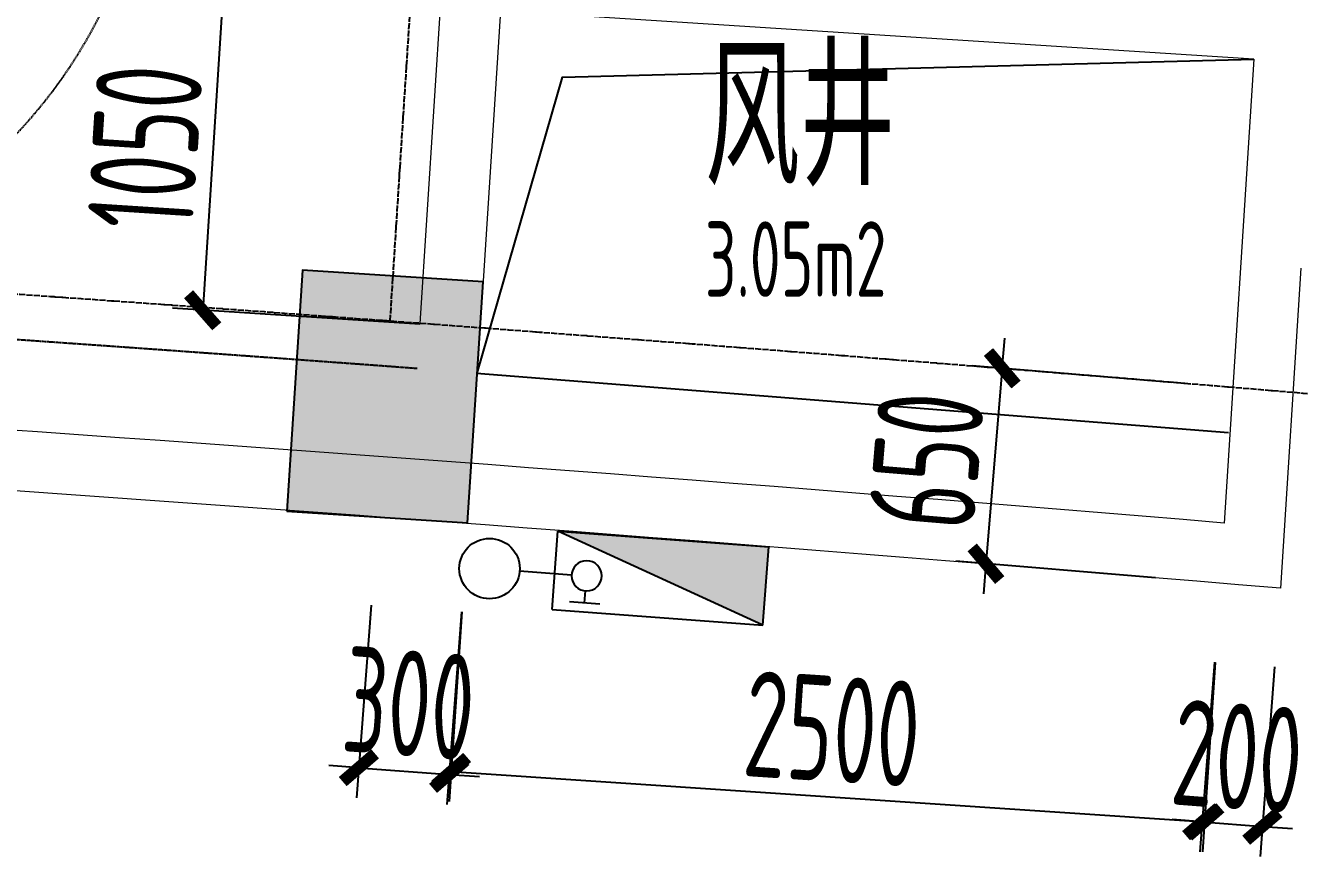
# Model space of a CAD drawing. Header units: millimetres. Extents: x 11677979 to 24947533, y -12764720 to -6308891.
# Drawn here: x 11799726 to 11803946, y -6396010 to -6393219 of the extents above; entities that cross this region are included whole.
import ezdxf
from ezdxf.enums import TextEntityAlignment as Align

# ---------------------------------------------------------------- set-up
doc = ezdxf.new("R2010")
doc.units = ezdxf.units.MM
doc.header["$LTSCALE"] = 10
for name, pattern in [('A2-RG-AXIS$0$CENTER', [2, 1.25, -0.25, 0.25, -0.25]), ('A2-RG-AXIS$0$DOTE', [2.42, 2, -0.2, 0.02, -0.2]), ('A2-RI-F4$0$A2-RG-AXIS$0$CENTER', [2, 1.25, -0.25, 0.25, -0.25]), ('A2-RI-F4$0$A2-RG-AXIS$0$DOTE', [2.42, 2, -0.2, 0.02, -0.2]), ('A2-RI-F4$0$A2-RV-F4$0$HIDDEN', [0.375, 0.25, -0.125]), ('A2-RV-F4$0$HIDDEN', [0.375, 0.25, -0.125])]:
    doc.linetypes.add(name, pattern=pattern)
for name, color, linetype in [('A2-RB-F4$0$$34$A-DIMS-100', 1, 'Continuous'), ('A2-RB-F4$0$A-DIMS-100', 1, 'Continuous'), ('A2-RG-AXIS$0$A-GRID', 1, 'A2-RG-AXIS$0$CENTER'), ('A2-RI-F4$0$0P-FE-FH-P', 41, 'A2-RI-F4$0$YJdef_FE-FH_LINE_F'), ('A2-RI-F4$0$0P-FE-FH-V', 141, 'Continuous'), ('A2-RI-F4$0$0P-FE-HY', 141, 'Continuous'), ('A2-RI-F4$0$A-HOLE', 2, 'Continuous'), ('A2-RI-F4$0$A-SYMB-AREA', 4, 'Continuous'), ('A2-RI-F4$0$A-SYMB-NAME', 4, 'Continuous'), ('A2-RI-F4$0$A-SYMB-VOID', 35, 'Continuous'), ('A2-RI-F4$0$A2-RB-F4$0$$34$A-DIMS-100', 1, 'Continuous'), ('A2-RI-F4$0$A2-RB-F4$0$A-DIMS-100', 1, 'Continuous'), ('A2-RI-F4$0$A2-RG-AXIS$0$A-GRID', 1, 'A2-RI-F4$0$A2-RG-AXIS$0$CENTER'), ('A2-RI-F4$0$A2-RS-F4$0$A-HATH-GRAY', 8, 'Continuous'), ('A2-RI-F4$0$A2-RS-F4$0$A-WALL-CONC', 6, 'Continuous'), ('A2-RI-F4$0$A2-RV-F4$0$A-HATH', 9, 'Continuous'), ('A2-RI-F4$0$A2-RV-F4$0$A-SYMB', 4, 'Continuous'), ('A2-RS-F4$0$A-HATH-GRAY', 8, 'Continuous'), ('A2-RS-F4$0$A-WALL-CONC', 6, 'Continuous'), ('A2-RV-F4$0$A-HATH', 9, 'Continuous'), ('A2-RV-F4$0$A-SYMB', 4, 'Continuous')]:
    doc.layers.add(name, color=color, linetype=linetype)
doc.layers.add('A2-RI-F4$0$A-WALL', color=7, linetype='Continuous', lineweight=5)
doc.styles.add('A2-RB-F4$0$$0$XD2008', font='hzs.shx', dxfattribs={"width": 0.7, "bigfont": 'hztxt.shx'})
doc.styles.add('A2-RB-F4$0$XD2008', font='hzs.shx', dxfattribs={"width": 0.7, "bigfont": 'hztxt.shx'})
doc.styles.add('A2-RI-F4$0$A2-RB-F4$0$$0$XD2008', font='hzs.shx', dxfattribs={"width": 0.7, "bigfont": 'hztxt.shx'})
doc.styles.add('A2-RI-F4$0$A2-RB-F4$0$XD2008', font='hzs.shx', dxfattribs={"width": 0.7, "bigfont": 'hztxt.shx'})
doc.styles.add('A2-RI-F4$0$ECADI', font='hzs.shx', dxfattribs={"width": 0.7, "bigfont": 'hztxt.shx'})
doc.styles.add('A2-RI-F4$0$hz1', font='hzs.shx', dxfattribs={"width": 0.75, "bigfont": 'hztxt.shx'})
doc.linetypes.add('A2-RI-F4$0$YJdef_FE-FH_LINE_F', pattern='A,4,-0.2,["F",A2-RI-F4$0$hz1,S=0.2,R=0,X=-0.1,Y=-0.1],-0.1', length=4.3)
doc.dimstyles.new('A2-RB-F4$0$$0$XD100$0', dxfattribs={"dimscale": 100, "dimtxt": 3.5, "dimasz": 1, "dimexe": 1, "dimexo": 2, "dimgap": 0.5, "dimtad": 1, "dimdec": 0, "dimdsep": 46, "dimtxsty": 'A2-RB-F4$0$$0$XD2008', "dimblk1": 'A2-RB-F4$0$$20$_ArchTick', "dimblk2": 'A2-RB-F4$0$$20$_ArchTick', "dimsah": 1, "dimcen": 2.5, "dimclrt": 4, "dimaunit": 1, "dimadec": 0, "dimazin": 0, "dimtfac": 1, "dimtdec": 0, "dimtix": 1, "dimtmove": 2, "dimatfit": 3, "dimfxl": 0, "dimtolj": 1, "dimtzin": 0, "dimarcsym": 0})
doc.dimstyles.new('A2-RB-F4$0$XD100$0', dxfattribs={"dimscale": 100, "dimtxt": 3.5, "dimasz": 1, "dimexe": 1, "dimexo": 2, "dimgap": 0.5, "dimtad": 1, "dimdec": 0, "dimdsep": 46, "dimtxsty": 'A2-RB-F4$0$XD2008', "dimblk1": 'A2-RB-F4$0$_ArchTick', "dimblk2": 'A2-RB-F4$0$_ArchTick', "dimsah": 1, "dimcen": 2.5, "dimclrt": 4, "dimaunit": 1, "dimadec": 0, "dimazin": 0, "dimtfac": 1, "dimtdec": 0, "dimtix": 1, "dimtmove": 1, "dimatfit": 3, "dimfxl": 0, "dimtolj": 1, "dimtzin": 0, "dimarcsym": 0})
doc.dimstyles.new('A2-RI-F4$0$A2-RB-F4$0$$0$XD100$0', dxfattribs={"dimscale": 100, "dimtxt": 3.5, "dimasz": 1, "dimexe": 1, "dimexo": 2, "dimgap": 0.5, "dimtad": 1, "dimdec": 0, "dimdsep": 46, "dimtxsty": 'A2-RI-F4$0$A2-RB-F4$0$$0$XD2008', "dimblk1": 'A2-RI-F4$0$A2-RB-F4$0$$20$_ArchTick', "dimblk2": 'A2-RI-F4$0$A2-RB-F4$0$$20$_ArchTick', "dimsah": 1, "dimcen": 2.5, "dimclrt": 4, "dimaunit": 1, "dimadec": 0, "dimazin": 0, "dimtfac": 1, "dimtdec": 0, "dimtix": 1, "dimtmove": 2, "dimatfit": 3, "dimfxl": 0, "dimtolj": 1, "dimtzin": 0, "dimarcsym": 0})
doc.dimstyles.new('A2-RI-F4$0$A2-RB-F4$0$XD100$0', dxfattribs={"dimscale": 100, "dimtxt": 3.5, "dimasz": 1, "dimexe": 1, "dimexo": 2, "dimgap": 0.5, "dimtad": 1, "dimdec": 0, "dimdsep": 46, "dimtxsty": 'A2-RI-F4$0$A2-RB-F4$0$XD2008', "dimblk1": 'A2-RI-F4$0$A2-RB-F4$0$_ArchTick', "dimblk2": 'A2-RI-F4$0$A2-RB-F4$0$_ArchTick', "dimsah": 1, "dimcen": 2.5, "dimclrt": 4, "dimaunit": 1, "dimadec": 0, "dimazin": 0, "dimtfac": 1, "dimtdec": 0, "dimtix": 1, "dimtmove": 1, "dimatfit": 3, "dimfxl": 0, "dimtolj": 1, "dimtzin": 0, "dimarcsym": 0})

# ---------------------------------------------------------------- blocks, each defined once
blk = doc.blocks.new('A2-RV-F4')
at = {"layer": 'A2-RV-F4$0$A-HATH', "linetype": 'A2-RV-F4$0$HIDDEN'}
blk.add_arc((11778730.7, -6694178.7), 300650, 85.747744, 87.214753, dxfattribs=at)
at = {"layer": 'A2-RV-F4$0$A-SYMB', "linetype": 'A2-RV-F4$0$HIDDEN'}
blk.add_arc((11798502.8, -6392446.4), 1645.2, 270.8589, 81.7835, dxfattribs=at)
blk = doc.blocks.new('A2-RB-F4$0$$20$_ArchTick')
at = {"color": 0, "linetype": 'ByBlock', "const_width": 0.4}
blk.add_lwpolyline([(-0.5, -0.5), (0.5, 0.5)], dxfattribs=at)
blk = doc.blocks.new('*D267')
at = {"layer": 'A2-RB-F4$0$$34$A-DIMS-100', "color": 0, "lineweight": -2, "transparency": 16777216}
for p, q in [((11801100.3, -6393157.4), (11800281, -6393104.8)), ((11800380.8, -6393111.2), (11800313.2, -6394163)), ((11801032.7, -6394209.2), (11800213.4, -6394156.6))]:
    blk.add_line(p, q, dxfattribs=at)
at = {"layer": 'Defpoints', "color": 0, "transparency": 16777216}
for p in [(11801299.9, -6393170.3), (11800313.2, -6394163), (11801232.3, -6394222.1)]:
    blk.add_point(p, dxfattribs=at)
at = {"layer": 'A2-RB-F4$0$$34$A-DIMS-100', "color": 0, "lineweight": -2, "transparency": 16777216, "xscale": 100, "yscale": 100, "zscale": 100}
for p, rotation in [((11800380.8, -6393111.2), 86.32124926821922), ((11800313.2, -6394163), 266.3212492682192)]:
    blk.add_blockref('A2-RB-F4$0$$20$_ArchTick', p, dxfattribs=dict(at, rotation=rotation))
at = {"layer": 'A2-RB-F4$0$$34$A-DIMS-100', "color": 4, "transparency": 16777216, "insert": (11800122.4, -6393622.6), "char_height": 350, "attachment_point": 5, "rotation": 86.3212, "style": 'A2-RB-F4$0$$0$XD2008'}
blk.add_mtext('\\A1;1050', dxfattribs=at)
blk = doc.blocks.new('A2-RB-F4$0$_ArchTick')
at = {"color": 0, "linetype": 'ByBlock', "const_width": 0.4}
blk.add_lwpolyline([(-0.5, -0.5), (0.5, 0.5)], dxfattribs=at)
blk = doc.blocks.new('*D284')
at = {"layer": 'A2-RB-F4$0$A-DIMS-100', "color": 0, "lineweight": -2, "transparency": 16777216}
for p, q in [((11802961.3, -6394355.3), (11802969.6, -6394255.6)), ((11803523.3, -6394402.1), (11802861.6, -6394347)), ((11802961.3, -6394355.3), (11802907.3, -6395003)), ((11803469.3, -6395049.9), (11802807.6, -6394994.7)), ((11802907.3, -6395003), (11802899, -6395102.7))]:
    blk.add_line(p, q, dxfattribs=at)
at = {"layer": 'Defpoints', "color": 0, "transparency": 16777216}
for p in [(11803722.6, -6394418.7), (11802907.3, -6395003), (11803668.6, -6395066.5)]:
    blk.add_point(p, dxfattribs=at)
at = {"layer": 'A2-RB-F4$0$A-DIMS-100', "color": 0, "lineweight": -2, "transparency": 16777216, "xscale": 100, "yscale": 100, "zscale": 100}
for p, rotation in [((11802961.3, -6394355.3), 265.2340976056566), ((11802907.3, -6395003), 85.23409760565657)]:
    blk.add_blockref('A2-RB-F4$0$_ArchTick', p, dxfattribs=dict(at, rotation=rotation))
at = {"layer": 'A2-RB-F4$0$A-DIMS-100', "color": 4, "transparency": 16777216, "insert": (11802710, -6394660.5), "char_height": 350, "attachment_point": 5, "rotation": 85.2341, "style": 'A2-RB-F4$0$XD2008'}
blk.add_mtext('\\A1;650', dxfattribs=at)
blk = doc.blocks.new('*D285')
at = {"layer": 'A2-RB-F4$0$A-DIMS-100', "color": 0, "lineweight": -2, "transparency": 16777216}
for p, q in [((11801171.4, -6395162.7), (11801129.3, -6395791)), ((11803666.1, -6395329.8), (11803624, -6395958.1)), ((11801136, -6395691.3), (11803630.6, -6395858.4))]:
    blk.add_line(p, q, dxfattribs=at)
at = {"layer": 'Defpoints', "color": 0, "transparency": 16777216}
for p in [(11801184.8, -6394963.1), (11803679.4, -6395130.3), (11803630.6, -6395858.4)]:
    blk.add_point(p, dxfattribs=at)
at = {"layer": 'A2-RB-F4$0$A-DIMS-100', "color": 0, "lineweight": -2, "transparency": 16777216, "xscale": 100, "yscale": 100, "zscale": 100}
for p, rotation in [((11801136, -6395691.3), 176.1675501640713), ((11803630.6, -6395858.4), 356.1675501640713)]:
    blk.add_blockref('A2-RB-F4$0$_ArchTick', p, dxfattribs=dict(at, rotation=rotation))
at = {"layer": 'A2-RB-F4$0$A-DIMS-100', "color": 4, "transparency": 16777216, "insert": (11802398.4, -6395550.3), "char_height": 350, "attachment_point": 5, "rotation": 356.1676, "style": 'A2-RB-F4$0$XD2008'}
blk.add_mtext('\\A1;2500', dxfattribs=at)
blk = doc.blocks.new('*D287')
at = {"layer": 'A2-RB-F4$0$A-DIMS-100', "color": 0, "lineweight": -2, "transparency": 16777216}
for p, q in [((11800870.7, -6395140.3), (11800823.2, -6395778.5)), ((11801169.9, -6395162.6), (11801122.3, -6395800.8)), ((11800830.6, -6395678.8), (11800730.9, -6395671.4)), ((11800830.6, -6395678.8), (11801129.8, -6395701.1)), ((11801129.8, -6395701.1), (11801229.5, -6395708.5))]:
    blk.add_line(p, q, dxfattribs=at)
at = {"layer": 'Defpoints', "color": 0, "transparency": 16777216}
for p in [(11800885.6, -6394940.9), (11801184.8, -6394963.1), (11801129.8, -6395701.1)]:
    blk.add_point(p, dxfattribs=at)
at = {"layer": 'A2-RB-F4$0$A-DIMS-100', "color": 0, "lineweight": -2, "transparency": 16777216, "xscale": 100, "yscale": 100, "zscale": 100}
for p, rotation in [((11800830.6, -6395678.8), 355.7385054733015), ((11801129.8, -6395701.1), 175.7385054733015)]:
    blk.add_blockref('A2-RB-F4$0$_ArchTick', p, dxfattribs=dict(at, rotation=rotation))
at = {"layer": 'A2-RB-F4$0$A-DIMS-100', "color": 4, "transparency": 16777216, "insert": (11800996.9, -6395465.6), "char_height": 350, "attachment_point": 5, "rotation": 355.7385, "style": 'A2-RB-F4$0$XD2008'}
blk.add_mtext('\\A1;300', dxfattribs=at)
blk = doc.blocks.new('*D142')
at = {"layer": 'A2-RB-F4$0$A-DIMS-100', "color": 0, "lineweight": -2, "transparency": 16777216}
for p, q in [((11803664.2, -6395329.7), (11803616.1, -6395957.8)), ((11803863.2, -6395344.9), (11803815.2, -6395973)), ((11803623.7, -6395858.1), (11803524, -6395850.4)), ((11803623.7, -6395858.1), (11803822.8, -6395873.3)), ((11803822.8, -6395873.3), (11803922.5, -6395880.9))]:
    blk.add_line(p, q, dxfattribs=at)
at = {"layer": 'Defpoints', "color": 0, "transparency": 16777216}
for p in [(11803679.4, -6395130.3), (11803878.5, -6395145.5), (11803822.8, -6395873.3)]:
    blk.add_point(p, dxfattribs=at)
at = {"layer": 'A2-RB-F4$0$A-DIMS-100', "color": 0, "lineweight": -2, "transparency": 16777216, "xscale": 100, "yscale": 100, "zscale": 100}
for p, rotation in [((11803623.7, -6395858.1), 355.6238964556294), ((11803822.8, -6395873.3), 175.6238964556294)]:
    blk.add_blockref('A2-RB-F4$0$_ArchTick', p, dxfattribs=dict(at, rotation=rotation))
at = {"layer": 'A2-RB-F4$0$A-DIMS-100', "color": 4, "transparency": 16777216, "insert": (11803740.4, -6395641.3), "char_height": 350, "attachment_point": 5, "rotation": 355.6239, "style": 'A2-RB-F4$0$XD2008'}
blk.add_mtext('\\A1;200', dxfattribs=at)
blk = doc.blocks.new('A2-RG-AXIS')
at = {"layer": 'A2-RG-AXIS$0$A-GRID', "linetype": 'A2-RG-AXIS$0$DOTE'}
blk.add_line((11802922, -6363265.7), (11800933.1, -6394199.2), dxfattribs=at)
for radius in [308700, 304100, 300800]:
    blk.add_arc((11778730.7, -6694178.7), radius, 75.589285, 95.407644, dxfattribs=at)
blk = doc.blocks.new('A2-RI-F4$0$5erhfh')
at = {"layer": 'A2-RI-F4$0$A-SYMB-AREA', "style": 'A2-RI-F4$0$ECADI', "width": 0.7}
blk.add_attdef('340M2', text='', height=2.5, dxfattribs=at).set_placement((0, 1.25), align=Align.MIDDLE_LEFT)
at = {"layer": 'A2-RI-F4$0$A-SYMB-NAME', "style": 'A2-RI-F4$0$ECADI', "width": 0.7}
blk.add_attdef('CHINESENAME', (-12.292, 3.087), '', height=4.5, dxfattribs=at)
blk = doc.blocks.new('A2-RI-F4$0$A2-RB-F4$0$$20$_ArchTick')
at = {"color": 0, "linetype": 'ByBlock', "const_width": 0.4}
blk.add_lwpolyline([(-0.5, -0.5), (0.5, 0.5)], dxfattribs=at)
blk = doc.blocks.new('*D792')
at = {"layer": 'A2-RI-F4$0$A2-RB-F4$0$$34$A-DIMS-100', "color": 0, "lineweight": -2, "transparency": 16777216}
for p, q in [((11801100.3, -6393157.4), (11800281, -6393104.8)), ((11800380.8, -6393111.2), (11800313.2, -6394163)), ((11801032.7, -6394209.2), (11800213.4, -6394156.6))]:
    blk.add_line(p, q, dxfattribs=at)
at = {"layer": 'Defpoints', "color": 0, "transparency": 16777216}
for p in [(11801299.9, -6393170.3), (11800313.2, -6394163), (11801232.3, -6394222.1)]:
    blk.add_point(p, dxfattribs=at)
at = {"layer": 'A2-RI-F4$0$A2-RB-F4$0$$34$A-DIMS-100', "color": 0, "lineweight": -2, "transparency": 16777216, "xscale": 100, "yscale": 100, "zscale": 100}
for p, rotation in [((11800380.8, -6393111.2), 86.32124926821922), ((11800313.2, -6394163), 266.3212492682192)]:
    blk.add_blockref('A2-RI-F4$0$A2-RB-F4$0$$20$_ArchTick', p, dxfattribs=dict(at, rotation=rotation))
at = {"layer": 'A2-RI-F4$0$A2-RB-F4$0$$34$A-DIMS-100', "color": 4, "transparency": 16777216, "insert": (11800122.4, -6393622.6), "char_height": 350, "attachment_point": 5, "rotation": 86.3212, "style": 'A2-RI-F4$0$A2-RB-F4$0$$0$XD2008'}
blk.add_mtext('\\A1;1050', dxfattribs=at)
blk = doc.blocks.new('A2-RI-F4$0$A2-RB-F4$0$_ArchTick')
at = {"color": 0, "linetype": 'ByBlock', "const_width": 0.4}
blk.add_lwpolyline([(-0.5, -0.5), (0.5, 0.5)], dxfattribs=at)
blk = doc.blocks.new('*D809')
at = {"layer": 'A2-RI-F4$0$A2-RB-F4$0$A-DIMS-100', "color": 0, "lineweight": -2, "transparency": 16777216}
for p, q in [((11802961.3, -6394355.3), (11802969.6, -6394255.6)), ((11803523.3, -6394402.1), (11802861.6, -6394347)), ((11802961.3, -6394355.3), (11802907.3, -6395003)), ((11803469.3, -6395049.9), (11802807.6, -6394994.7)), ((11802907.3, -6395003), (11802899, -6395102.7))]:
    blk.add_line(p, q, dxfattribs=at)
at = {"layer": 'Defpoints', "color": 0, "transparency": 16777216}
for p in [(11803722.6, -6394418.7), (11802907.3, -6395003), (11803668.6, -6395066.5)]:
    blk.add_point(p, dxfattribs=at)
at = {"layer": 'A2-RI-F4$0$A2-RB-F4$0$A-DIMS-100', "color": 0, "lineweight": -2, "transparency": 16777216, "xscale": 100, "yscale": 100, "zscale": 100}
for p, rotation in [((11802961.3, -6394355.3), 265.2340976056566), ((11802907.3, -6395003), 85.23409760565657)]:
    blk.add_blockref('A2-RI-F4$0$A2-RB-F4$0$_ArchTick', p, dxfattribs=dict(at, rotation=rotation))
at = {"layer": 'A2-RI-F4$0$A2-RB-F4$0$A-DIMS-100', "color": 4, "transparency": 16777216, "insert": (11802710, -6394660.5), "char_height": 350, "attachment_point": 5, "rotation": 85.2341, "style": 'A2-RI-F4$0$A2-RB-F4$0$XD2008'}
blk.add_mtext('\\A1;650', dxfattribs=at)
blk = doc.blocks.new('*D810')
at = {"layer": 'A2-RI-F4$0$A2-RB-F4$0$A-DIMS-100', "color": 0, "lineweight": -2, "transparency": 16777216}
for p, q in [((11801171.4, -6395162.7), (11801129.3, -6395791)), ((11803666.1, -6395329.8), (11803624, -6395958.1)), ((11801136, -6395691.3), (11803630.6, -6395858.4))]:
    blk.add_line(p, q, dxfattribs=at)
at = {"layer": 'Defpoints', "color": 0, "transparency": 16777216}
for p in [(11801184.8, -6394963.1), (11803679.4, -6395130.3), (11803630.6, -6395858.4)]:
    blk.add_point(p, dxfattribs=at)
at = {"layer": 'A2-RI-F4$0$A2-RB-F4$0$A-DIMS-100', "color": 0, "lineweight": -2, "transparency": 16777216, "xscale": 100, "yscale": 100, "zscale": 100}
for p, rotation in [((11801136, -6395691.3), 176.1675501640713), ((11803630.6, -6395858.4), 356.1675501640713)]:
    blk.add_blockref('A2-RI-F4$0$A2-RB-F4$0$_ArchTick', p, dxfattribs=dict(at, rotation=rotation))
at = {"layer": 'A2-RI-F4$0$A2-RB-F4$0$A-DIMS-100', "color": 4, "transparency": 16777216, "insert": (11802398.4, -6395550.3), "char_height": 350, "attachment_point": 5, "rotation": 356.1676, "style": 'A2-RI-F4$0$A2-RB-F4$0$XD2008'}
blk.add_mtext('\\A1;2500', dxfattribs=at)
blk = doc.blocks.new('*D812')
at = {"layer": 'A2-RI-F4$0$A2-RB-F4$0$A-DIMS-100', "color": 0, "lineweight": -2, "transparency": 16777216}
for p, q in [((11800870.7, -6395140.3), (11800823.2, -6395778.5)), ((11801169.9, -6395162.6), (11801122.3, -6395800.8)), ((11800830.6, -6395678.8), (11800730.9, -6395671.4)), ((11800830.6, -6395678.8), (11801129.8, -6395701.1)), ((11801129.8, -6395701.1), (11801229.5, -6395708.5))]:
    blk.add_line(p, q, dxfattribs=at)
at = {"layer": 'Defpoints', "color": 0, "transparency": 16777216}
for p in [(11800885.6, -6394940.9), (11801184.8, -6394963.1), (11801129.8, -6395701.1)]:
    blk.add_point(p, dxfattribs=at)
at = {"layer": 'A2-RI-F4$0$A2-RB-F4$0$A-DIMS-100', "color": 0, "lineweight": -2, "transparency": 16777216, "xscale": 100, "yscale": 100, "zscale": 100}
for p, rotation in [((11800830.6, -6395678.8), 355.7385054733015), ((11801129.8, -6395701.1), 175.7385054733015)]:
    blk.add_blockref('A2-RI-F4$0$A2-RB-F4$0$_ArchTick', p, dxfattribs=dict(at, rotation=rotation))
at = {"layer": 'A2-RI-F4$0$A2-RB-F4$0$A-DIMS-100', "color": 4, "transparency": 16777216, "insert": (11800996.9, -6395465.6), "char_height": 350, "attachment_point": 5, "rotation": 355.7385, "style": 'A2-RI-F4$0$A2-RB-F4$0$XD2008'}
blk.add_mtext('\\A1;300', dxfattribs=at)
blk = doc.blocks.new('*D667')
at = {"layer": 'A2-RI-F4$0$A2-RB-F4$0$A-DIMS-100', "color": 0, "lineweight": -2, "transparency": 16777216}
for p, q in [((11803664.2, -6395329.7), (11803616.1, -6395957.8)), ((11803863.2, -6395344.9), (11803815.2, -6395973)), ((11803623.7, -6395858.1), (11803524, -6395850.4)), ((11803623.7, -6395858.1), (11803822.8, -6395873.3)), ((11803822.8, -6395873.3), (11803922.5, -6395880.9))]:
    blk.add_line(p, q, dxfattribs=at)
at = {"layer": 'Defpoints', "color": 0, "transparency": 16777216}
for p in [(11803679.4, -6395130.3), (11803878.5, -6395145.5), (11803822.8, -6395873.3)]:
    blk.add_point(p, dxfattribs=at)
at = {"layer": 'A2-RI-F4$0$A2-RB-F4$0$A-DIMS-100', "color": 0, "lineweight": -2, "transparency": 16777216, "xscale": 100, "yscale": 100, "zscale": 100}
for p, rotation in [((11803623.7, -6395858.1), 355.6238964556294), ((11803822.8, -6395873.3), 175.6238964556294)]:
    blk.add_blockref('A2-RI-F4$0$A2-RB-F4$0$_ArchTick', p, dxfattribs=dict(at, rotation=rotation))
at = {"layer": 'A2-RI-F4$0$A2-RB-F4$0$A-DIMS-100', "color": 4, "transparency": 16777216, "insert": (11803740.4, -6395641.3), "char_height": 350, "attachment_point": 5, "rotation": 355.6239, "style": 'A2-RI-F4$0$A2-RB-F4$0$XD2008'}
blk.add_mtext('\\A1;200', dxfattribs=at)
blk = doc.blocks.new('A2-RI-F4$0$A2-RG-AXIS')
at = {"layer": 'A2-RI-F4$0$A2-RG-AXIS$0$A-GRID', "linetype": 'A2-RI-F4$0$A2-RG-AXIS$0$DOTE'}
blk.add_line((11802922, -6363265.7), (11800933.1, -6394199.2), dxfattribs=at)
for radius in [308700, 304100, 300800]:
    blk.add_arc((11778730.7, -6694178.7), radius, 75.589285, 95.407644, dxfattribs=at)
blk = doc.blocks.new('A2-RI-F4$0$A2-RS-F4')
at = {"layer": 'A2-RI-F4$0$A2-RS-F4$0$A-HATH-GRAY', "ltscale": 3}
h = blk.add_hatch(color=256, dxfattribs=at)
h.paths.add_polyline_path([(11780370.9, -6378132.8), (11781370.9, -6378139.6), (11781379.7, -6376839.6), (11780379.7, -6376832.8)])
h.paths.add_polyline_path([(11771295.3, -6378216.2), (11772295, -6378194.3), (11772266.5, -6376894.6), (11771266.7, -6376916.1)])
h.paths.add_polyline_path([(11789445.2, -6378310.2), (11790444.5, -6378345.7), (11790490.7, -6377046.5), (11789491.3, -6377010.6)])
h.paths.add_polyline_path([(11794061, -6377995.6), (11794659.8, -6378034.1), (11794711.1, -6377235.6), (11794112.3, -6377197.1)])
h.paths.add_polyline_path([(11762225.8, -6378560), (11763224.5, -6378509.3), (11763158.6, -6377210.6), (11762159.9, -6377261.3)])
h.paths.add_polyline_path([(11756037.9, -6378647), (11756835.4, -6378583.6), (11756756.1, -6377586.7), (11755958.6, -6377650.1)])
h.paths.add_polyline_path([(11801644.4, -6378461.8), (11802243.1, -6378500.3), (11802294.5, -6377701.9), (11801695.7, -6377663.4)])
h.paths.add_polyline_path([(11751541.3, -6379498.7), (11752338.8, -6379435.3), (11752219.8, -6377940), (11751422.4, -6378003.4)])
h.paths.add_polyline_path([(11807663.9, -6379405.7), (11808460.5, -6379479.9), (11808571.8, -6378285.1), (11807775.3, -6378210.6)])
h.paths.add_polyline_path([(11816584.8, -6380403.2), (11817577.3, -6380525.1), (11817735.8, -6379234.7), (11816743.2, -6379112.9)])
h.paths.add_polyline_path([(11825579.4, -6381618.6), (11826568.2, -6381768.4), (11826762.9, -6380483.1), (11825774.2, -6380333.3)])
h.paths.add_polyline_path([(11793833.2, -6381538.6), (11794432, -6381577.1), (11794483.3, -6380778.7), (11793884.5, -6380740.2)])
h.paths.add_polyline_path([(11801416.6, -6382004.6), (11802015.3, -6382043.1), (11802066.7, -6381244.7), (11801467.9, -6381206.2)])
h.paths.add_polyline_path([(11834536.4, -6383084.9), (11835520.4, -6383263), (11835752, -6381983.8), (11834767.9, -6381805.7)])
h.paths.add_polyline_path([(11843441.7, -6384836.8), (11844420.2, -6385043.1), (11844688.3, -6383771), (11843709.9, -6383564.7)])
h.paths.add_polyline_path([(11849706.8, -6386047.7), (11850486.4, -6386227.4), (11850720.8, -6385255.2), (11849941.2, -6385075.5)])
h.paths.add_polyline_path([(11756683.4, -6386771.7), (11757480.7, -6386706.4), (11757402.3, -6385711.3), (11756604.9, -6385774.7)])
h.paths.add_polyline_path([(11752167.8, -6387373.9), (11752965.3, -6387310.5), (11752846.3, -6385815.2), (11752048.8, -6385878.6)])
h.paths.add_polyline_path([(11854131.9, -6387106.5), (11854911.5, -6387286.2), (11855145.9, -6386314), (11854366.3, -6386134.3)])
h.paths.add_polyline_path([(11793236.4, -6390820.6), (11793835.2, -6390859), (11793886.5, -6390060.7), (11793287.7, -6390022.2)])
h.paths.add_polyline_path([(11800819.8, -6391285.9), (11801418.6, -6391324.4), (11801469.9, -6390525.9), (11800871.2, -6390487.4)])
h.paths.add_polyline_path([(11847832.2, -6393825.3), (11848611.8, -6394005), (11848846.2, -6393032.8), (11848066.6, -6392853.1)])
h.paths.add_polyline_path([(11780263.2, -6394032.4), (11781263.2, -6394039.2), (11781272, -6392739.2), (11780272, -6392732.1)])
h.paths.add_polyline_path([(11771644.2, -6394112.4), (11772644, -6394090.4), (11772615.4, -6392790.7), (11771615.7, -6392812.3)])
h.paths.add_polyline_path([(11788881, -6394200.2), (11789880.4, -6394235.7), (11789926.5, -6392936.5), (11788927.1, -6392900.6)])
h.paths.add_polyline_path([(11793008.6, -6394363.6), (11793607.4, -6394402.1), (11793658.7, -6393603.7), (11793059.9, -6393565.2)])
h.paths.add_polyline_path([(11763031, -6394439.6), (11764029.7, -6394388.9), (11763963.9, -6393090.2), (11762965.1, -6393140.9)])
h.paths.add_polyline_path([(11757322.6, -6394796.6), (11758120, -6394731.3), (11758040.8, -6393736.3), (11757243.3, -6393799.7)])
h.paths.add_polyline_path([(11800592, -6394828.7), (11801190.8, -6394867.2), (11801242.1, -6394068.8), (11800643.4, -6394030.3)])
h.paths.add_polyline_path([(11852257.4, -6394883.9), (11853037, -6395063.6), (11853271.3, -6394091.4), (11852491.7, -6393911.7)])
h.paths.add_polyline_path([(11752786.3, -6395149.5), (11753583.8, -6395086), (11753464.9, -6393590.8), (11752667.4, -6393654.2)])
h.paths.add_polyline_path([(11806188.5, -6395237.1), (11806985.1, -6395311.3), (11807096.4, -6394116.5), (11806299.9, -6394042)])
h.paths.add_polyline_path([(11814655.7, -6396186), (11815648.4, -6396307.3), (11815806.1, -6395016.9), (11814813.5, -6394895.6)])
h.paths.add_polyline_path([(11823197.5, -6397340.4), (11824186.2, -6397490.2), (11824381, -6396204.9), (11823392.2, -6396055.1)])
h.paths.add_polyline_path([(11831681.6, -6398728.6), (11832663, -6398920.7), (11832912.6, -6397644.9), (11831931.2, -6397452.8)])
h.paths.add_polyline_path([(11840164, -6400382.5), (11841142.5, -6400588.8), (11841410.7, -6399316.8), (11840432.2, -6399110.5)])
edge = h.paths.add_edge_path()
edge.add_arc((11780719.1, -6400485.4), 450, 0, 360)
edge = h.paths.add_edge_path()
edge.add_arc((11772285.6, -6400549.4), 450, 0, 360)
edge = h.paths.add_edge_path()
edge.add_arc((11789151.8, -6400663.7), 450, 0, 360)
edge = h.paths.add_edge_path()
edge.add_arc((11763857, -6400855.6), 450, 0, 360)
h.paths.add_polyline_path([(11845945.9, -6401651.6), (11846725.5, -6401831.2), (11846959.8, -6400859), (11846180.2, -6400679.3)])
edge = h.paths.add_edge_path()
edge.add_arc((11797575.5, -6401083.9), 450, 0, 360)
edge = h.paths.add_edge_path()
edge.add_arc((11755440.6, -6401403.6), 450.5, 0, 360)
edge = h.paths.add_edge_path()
edge.add_arc((11805983.7, -6401745.9), 450, 0, 360)
h.paths.add_polyline_path([(11850371.1, -6402710), (11851150.7, -6402889.7), (11851385, -6401917.5), (11850605.5, -6401737.8)])
edge = h.paths.add_edge_path()
edge.add_arc((11814369.4, -6402649), 450, 0, 360)
edge = h.paths.add_edge_path()
edge.add_arc((11822725.7, -6403792.5), 450, 0, 360)
edge = h.paths.add_edge_path()
edge.add_arc((11831045.7, -6405175.5), 450, 0, 360)
edge = h.paths.add_edge_path()
edge.add_arc((11839322.6, -6406796.9), 450.5, 0, 360)
edge = h.paths.add_edge_path()
edge.add_arc((11847549.5, -6408655.2), 450.5, 0, 360)
at = {"layer": 'A2-RI-F4$0$A2-RS-F4$0$A-WALL-CONC'}
blk.add_3dface([(11800592, -6394828.7), (11801190.8, -6394867.2), (11801242.1, -6394068.8), (11800643.4, -6394030.3)], dxfattribs=at)
blk = doc.blocks.new('A2-RI-F4$0$A2-RV-F4')
at = {"layer": 'A2-RI-F4$0$A2-RV-F4$0$A-HATH', "linetype": 'A2-RI-F4$0$A2-RV-F4$0$HIDDEN'}
blk.add_arc((11778730.7, -6694178.7), 300650, 85.747744, 87.214753, dxfattribs=at)
at = {"layer": 'A2-RI-F4$0$A2-RV-F4$0$A-SYMB', "linetype": 'A2-RI-F4$0$A2-RV-F4$0$HIDDEN'}
blk.add_arc((11798502.8, -6392446.4), 1645.2, 270.8589, 81.7835, dxfattribs=at)
blk = doc.blocks.new('A2-RI-F4$0$A$C6F954C98')
at = {"extrusion": (0, 0, -1)}
blk.add_hatch(color=256, dxfattribs=at).paths.add_polyline_path([(-260, 700), (0, 0), (0, 700)])
for p, q in [((260, 700), (0, 700)), ((0, 0), (0, 700)), ((260, 700), (0, 0)), ((260, 0), (260, 700)), ((230.7, 155.9, 0), (230.7, 55.9, 0)), ((230.7, 105.9, 0), (190.7, 105.9, 0)), ((260, 0), (0, 0))]:
    blk.add_line(p, q, dxfattribs=at)
blk.add_circle((-140.7, 105.9, 0), 50, dxfattribs=at)
blk = doc.blocks.new('A2-RS-F4')
at = {"layer": 'A2-RS-F4$0$A-HATH-GRAY', "ltscale": 3}
h = blk.add_hatch(color=256, dxfattribs=at)
h.paths.add_polyline_path([(11780370.9, -6378132.8), (11781370.9, -6378139.6), (11781379.7, -6376839.6), (11780379.7, -6376832.8)])
h.paths.add_polyline_path([(11771295.3, -6378216.2), (11772295, -6378194.3), (11772266.5, -6376894.6), (11771266.7, -6376916.1)])
h.paths.add_polyline_path([(11789445.2, -6378310.2), (11790444.5, -6378345.7), (11790490.7, -6377046.5), (11789491.3, -6377010.6)])
h.paths.add_polyline_path([(11794061, -6377995.6), (11794659.8, -6378034.1), (11794711.1, -6377235.6), (11794112.3, -6377197.1)])
h.paths.add_polyline_path([(11762225.8, -6378560), (11763224.5, -6378509.3), (11763158.6, -6377210.6), (11762159.9, -6377261.3)])
h.paths.add_polyline_path([(11756037.9, -6378647), (11756835.4, -6378583.6), (11756756.1, -6377586.7), (11755958.6, -6377650.1)])
h.paths.add_polyline_path([(11801644.4, -6378461.8), (11802243.1, -6378500.3), (11802294.5, -6377701.9), (11801695.7, -6377663.4)])
h.paths.add_polyline_path([(11751541.3, -6379498.7), (11752338.8, -6379435.3), (11752219.8, -6377940), (11751422.4, -6378003.4)])
h.paths.add_polyline_path([(11807663.9, -6379405.7), (11808460.5, -6379479.9), (11808571.8, -6378285.1), (11807775.3, -6378210.6)])
h.paths.add_polyline_path([(11816584.8, -6380403.2), (11817577.3, -6380525.1), (11817735.8, -6379234.7), (11816743.2, -6379112.9)])
h.paths.add_polyline_path([(11825579.4, -6381618.6), (11826568.2, -6381768.4), (11826762.9, -6380483.1), (11825774.2, -6380333.3)])
h.paths.add_polyline_path([(11793833.2, -6381538.6), (11794432, -6381577.1), (11794483.3, -6380778.7), (11793884.5, -6380740.2)])
h.paths.add_polyline_path([(11801416.6, -6382004.6), (11802015.3, -6382043.1), (11802066.7, -6381244.7), (11801467.9, -6381206.2)])
h.paths.add_polyline_path([(11834536.4, -6383084.9), (11835520.4, -6383263), (11835752, -6381983.8), (11834767.9, -6381805.7)])
h.paths.add_polyline_path([(11843441.7, -6384836.8), (11844420.2, -6385043.1), (11844688.3, -6383771), (11843709.9, -6383564.7)])
h.paths.add_polyline_path([(11849706.8, -6386047.7), (11850486.4, -6386227.4), (11850720.8, -6385255.2), (11849941.2, -6385075.5)])
h.paths.add_polyline_path([(11756683.4, -6386771.7), (11757480.7, -6386706.4), (11757402.3, -6385711.3), (11756604.9, -6385774.7)])
h.paths.add_polyline_path([(11752167.8, -6387373.9), (11752965.3, -6387310.5), (11752846.3, -6385815.2), (11752048.8, -6385878.6)])
h.paths.add_polyline_path([(11854131.9, -6387106.5), (11854911.5, -6387286.2), (11855145.9, -6386314), (11854366.3, -6386134.3)])
h.paths.add_polyline_path([(11793236.4, -6390820.6), (11793835.2, -6390859), (11793886.5, -6390060.7), (11793287.7, -6390022.2)])
h.paths.add_polyline_path([(11800819.8, -6391285.9), (11801418.6, -6391324.4), (11801469.9, -6390525.9), (11800871.2, -6390487.4)])
h.paths.add_polyline_path([(11847832.2, -6393825.3), (11848611.8, -6394005), (11848846.2, -6393032.8), (11848066.6, -6392853.1)])
h.paths.add_polyline_path([(11780263.2, -6394032.4), (11781263.2, -6394039.2), (11781272, -6392739.2), (11780272, -6392732.1)])
h.paths.add_polyline_path([(11771644.2, -6394112.4), (11772644, -6394090.4), (11772615.4, -6392790.7), (11771615.7, -6392812.3)])
h.paths.add_polyline_path([(11788881, -6394200.2), (11789880.4, -6394235.7), (11789926.5, -6392936.5), (11788927.1, -6392900.6)])
h.paths.add_polyline_path([(11793008.6, -6394363.6), (11793607.4, -6394402.1), (11793658.7, -6393603.7), (11793059.9, -6393565.2)])
h.paths.add_polyline_path([(11763031, -6394439.6), (11764029.7, -6394388.9), (11763963.9, -6393090.2), (11762965.1, -6393140.9)])
h.paths.add_polyline_path([(11757322.6, -6394796.6), (11758120, -6394731.3), (11758040.8, -6393736.3), (11757243.3, -6393799.7)])
h.paths.add_polyline_path([(11800592, -6394828.7), (11801190.8, -6394867.2), (11801242.1, -6394068.8), (11800643.4, -6394030.3)])
h.paths.add_polyline_path([(11852257.4, -6394883.9), (11853037, -6395063.6), (11853271.3, -6394091.4), (11852491.7, -6393911.7)])
h.paths.add_polyline_path([(11752786.3, -6395149.5), (11753583.8, -6395086), (11753464.9, -6393590.8), (11752667.4, -6393654.2)])
h.paths.add_polyline_path([(11806188.5, -6395237.1), (11806985.1, -6395311.3), (11807096.4, -6394116.5), (11806299.9, -6394042)])
h.paths.add_polyline_path([(11814655.7, -6396186), (11815648.4, -6396307.3), (11815806.1, -6395016.9), (11814813.5, -6394895.6)])
h.paths.add_polyline_path([(11823197.5, -6397340.4), (11824186.2, -6397490.2), (11824381, -6396204.9), (11823392.2, -6396055.1)])
h.paths.add_polyline_path([(11831681.6, -6398728.6), (11832663, -6398920.7), (11832912.6, -6397644.9), (11831931.2, -6397452.8)])
h.paths.add_polyline_path([(11840164, -6400382.5), (11841142.5, -6400588.8), (11841410.7, -6399316.8), (11840432.2, -6399110.5)])
edge = h.paths.add_edge_path()
edge.add_arc((11780719.1, -6400485.4), 450, 0, 360)
edge = h.paths.add_edge_path()
edge.add_arc((11772285.6, -6400549.4), 450, 0, 360)
edge = h.paths.add_edge_path()
edge.add_arc((11789151.8, -6400663.7), 450, 0, 360)
edge = h.paths.add_edge_path()
edge.add_arc((11763857, -6400855.6), 450, 0, 360)
h.paths.add_polyline_path([(11845945.9, -6401651.6), (11846725.5, -6401831.2), (11846959.8, -6400859), (11846180.2, -6400679.3)])
edge = h.paths.add_edge_path()
edge.add_arc((11797575.5, -6401083.9), 450, 0, 360)
edge = h.paths.add_edge_path()
edge.add_arc((11755440.6, -6401403.6), 450.5, 0, 360)
edge = h.paths.add_edge_path()
edge.add_arc((11805983.7, -6401745.9), 450, 0, 360)
h.paths.add_polyline_path([(11850371.1, -6402710), (11851150.7, -6402889.7), (11851385, -6401917.5), (11850605.5, -6401737.8)])
edge = h.paths.add_edge_path()
edge.add_arc((11814369.4, -6402649), 450, 0, 360)
edge = h.paths.add_edge_path()
edge.add_arc((11822725.7, -6403792.5), 450, 0, 360)
edge = h.paths.add_edge_path()
edge.add_arc((11831045.7, -6405175.5), 450, 0, 360)
edge = h.paths.add_edge_path()
edge.add_arc((11839322.6, -6406796.9), 450.5, 0, 360)
edge = h.paths.add_edge_path()
edge.add_arc((11847549.5, -6408655.2), 450.5, 0, 360)
at = {"layer": 'A2-RS-F4$0$A-WALL-CONC'}
blk.add_3dface([(11800592, -6394828.7), (11801190.8, -6394867.2), (11801242.1, -6394068.8), (11800643.4, -6394030.3)], dxfattribs=at)
blk = doc.blocks.new('A2-RB-F4')
at = {"layer": 'A2-RB-F4$0$$34$A-DIMS-100'}
dim = blk.add_aligned_dim(p1=(11801299.9, -6393170.3), p2=(11801232.3, -6394222.1), distance=-921, text='1050', dimstyle='A2-RB-F4$0$$0$XD100$0', dxfattribs=at)
dim.commit()
dim.dimension.update_dxf_attribs({"geometry": '*D267', "text_midpoint": (11800122.4, -6393622.6)})
at = {"layer": 'A2-RB-F4$0$A-DIMS-100'}
for p1, p2, distance, picture, middle in [((11803722.6, -6394418.7), (11803668.6, -6395066.5), -764, '*D284', (11802710, -6394660.5)), ((11800885.6, -6394940.9), (11801184.8, -6394963.1), -740, '*D287', (11800996.9, -6395465.6)), ((11801184.8, -6394963.1), (11803679.4, -6395130.3), -729.7, '*D285', (11802398.4, -6395550.3)), ((11803679.4, -6395130.3), (11803878.5, -6395145.5), -729.9, '*D142', (11803740.4, -6395641.3))]:
    dim = blk.add_aligned_dim(p1=p1, p2=p2, distance=distance, dimstyle='A2-RB-F4$0$XD100$0', dxfattribs=at)
    dim.commit()
    dim.dimension.update_dxf_attribs({"geometry": picture, "text_midpoint": middle})
blk = doc.blocks.new('A2-RI-F4$0$A2-RB-F4')
at = {"layer": 'A2-RI-F4$0$A2-RB-F4$0$$34$A-DIMS-100'}
dim = blk.add_aligned_dim(p1=(11801299.9, -6393170.3), p2=(11801232.3, -6394222.1), distance=-921, text='1050', dimstyle='A2-RI-F4$0$A2-RB-F4$0$$0$XD100$0', dxfattribs=at)
dim.commit()
dim.dimension.update_dxf_attribs({"geometry": '*D792', "text_midpoint": (11800122.4, -6393622.6)})
at = {"layer": 'A2-RI-F4$0$A2-RB-F4$0$A-DIMS-100'}
for p1, p2, distance, picture, middle in [((11803722.6, -6394418.7), (11803668.6, -6395066.5), -764, '*D809', (11802710, -6394660.5)), ((11800885.6, -6394940.9), (11801184.8, -6394963.1), -740, '*D812', (11800996.9, -6395465.6)), ((11801184.8, -6394963.1), (11803679.4, -6395130.3), -729.7, '*D810', (11802398.4, -6395550.3)), ((11803679.4, -6395130.3), (11803878.5, -6395145.5), -729.9, '*D667', (11803740.4, -6395641.3))]:
    dim = blk.add_aligned_dim(p1=p1, p2=p2, distance=distance, dimstyle='A2-RI-F4$0$A2-RB-F4$0$XD100$0', dxfattribs=at)
    dim.commit()
    dim.dimension.update_dxf_attribs({"geometry": picture, "text_midpoint": middle})
blk = doc.blocks.new('A2-RI-F4')
at = {"layer": 'A2-RI-F4$0$0P-FE-FH-P'}
blk.add_line((11801362.9, -6395026.5, 0), (11801535.1, -6395039.3, 0), dxfattribs=at)
at = {"layer": 'A2-RI-F4$0$0P-FE-FH-V'}
blk.add_circle((11801263.2, -6395019.1, 0), 100, dxfattribs=at)
at = {"layer": 'A2-RI-F4$0$A-HOLE', "ltscale": 500}
blk.add_line((11801220.5, -6394371.1), (11803710.8, -6394568.3), dxfattribs=at)
at = {"layer": 'A2-RI-F4$0$A-SYMB-VOID', "ltscale": 500}
blk.add_lwpolyline([(11801222.7, -6394371.2), (11801504.9, -6393390.8), (11803794.8, -6393330.7)], dxfattribs=at)
at = {"layer": 'A2-RI-F4$0$A-WALL'}
for p, q in [((11801276.8, -6390413.3), (11801032.9, -6394206.6)), ((11801299.9, -6393170.3), (11801232.3, -6394221.5)), ((11803794.8, -6393330.7), (11801299.9, -6393170.3)), ((11803794.8, -6393330.7), (11803695.9, -6394868.1)), ((11803950.6, -6394023.2), (11803882.4, -6395084.4))]:
    blk.add_line(p, q, dxfattribs=at)
for radius, start, end in [(300350, 85.232054, 86.891321), (300150, 85.193143, 86.891701)]:
    blk.add_arc((11778730.7, -6694178.7), radius, start, end, dxfattribs=at)
for name in ['A2-RI-F4$0$A2-RG-AXIS', 'A2-RI-F4$0$A2-RB-F4', 'A2-RI-F4$0$A2-RS-F4', 'A2-RI-F4$0$A2-RV-F4']:
    blk.add_blockref(name, (0, 0))
ref = blk.add_blockref('A2-RI-F4$0$5erhfh', (11803801.8, -6394685.8), dxfattribs=dict(xscale=100, yscale=100, zscale=100))
ref.add_attrib('340M2', '3.05m2', (11801976.4, -6394118.5), dxfattribs={"layer": 'A2-RI-F4$0$A-SYMB-AREA', "height": 250, "style": 'A2-RI-F4$0$ECADI', "width": 0.7})
ref.add_attrib('CHINESENAME', '风井', (11801976.4, -6393748.2), dxfattribs={"layer": 'A2-RI-F4$0$A-SYMB-NAME', "height": 450, "style": 'A2-RI-F4$0$ECADI', "width": 0.7})
at = {"layer": 'A2-RI-F4$0$0P-FE-HY', "rotation": 265.7509729587074}
blk.add_blockref('A2-RI-F4$0$A$C6F954C98', (11801489.7, -6394894.9), dxfattribs=at)

msp = doc.modelspace()

# ---------------------------------------------------------------- block references
for name in ['A2-RI-F4', 'A2-RG-AXIS', 'A2-RB-F4', 'A2-RS-F4', 'A2-RV-F4']:
    msp.add_blockref(name, (0, 0))

doc.saveas('drawing.dxf')
